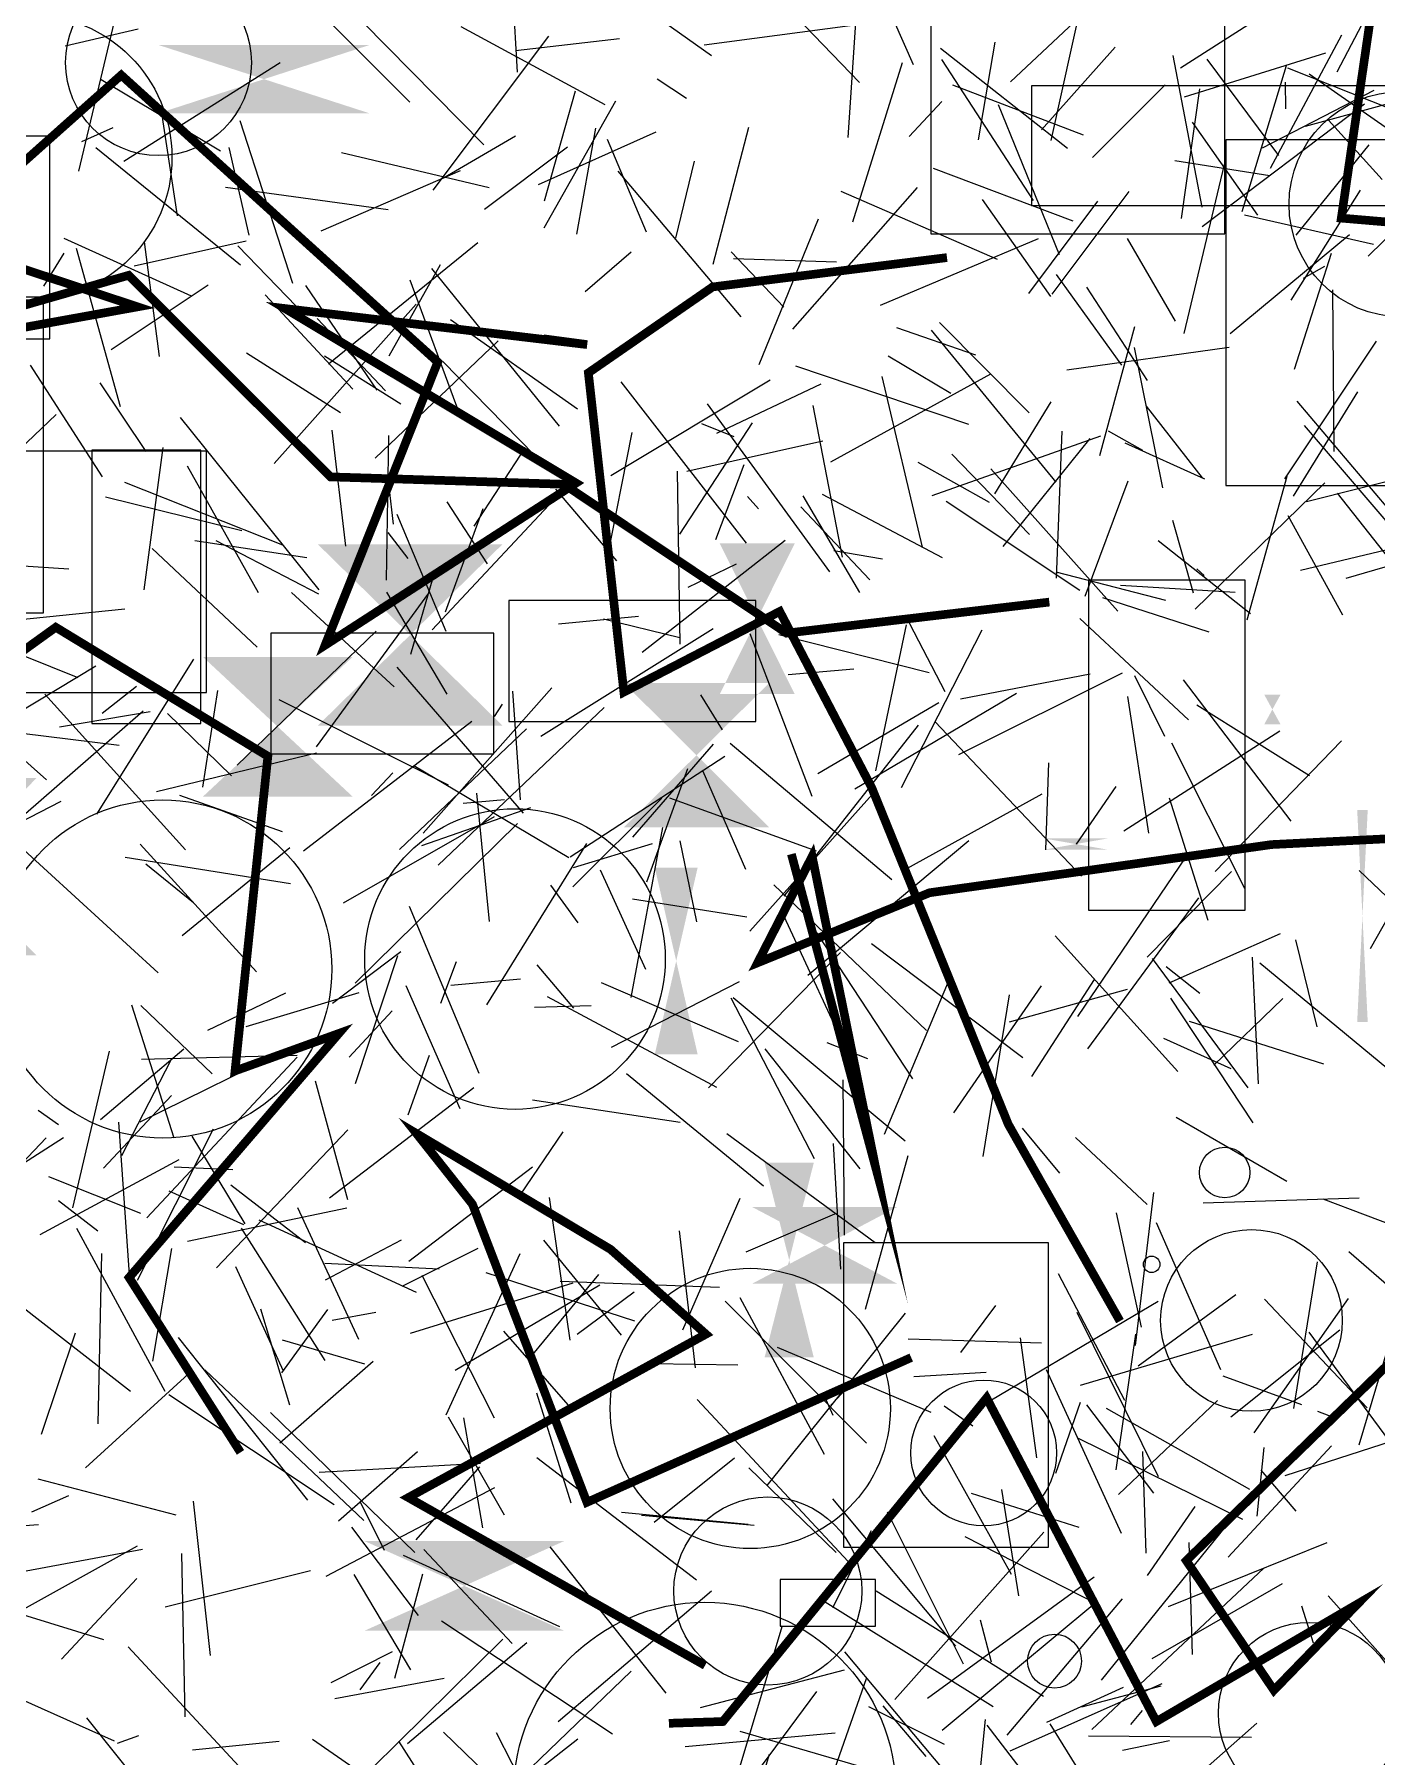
# Model space of a CAD drawing. Extents: x 39652501 to 39653363, y 39457785 to 39458687.
# Drawn here: x 39652812.2 to 39652889.6, y 39458426.4 to 39458525.8 of the extents above; entities that cross this region are included whole.
import ezdxf

# ---------------------------------------------------------------- set-up
doc = ezdxf.new("R2010")
doc.units = 0
doc.layers.get('0').update_dxf_attribs({"linetype": 'CONTINUOUS'})

msp = doc.modelspace()

# ---------------------------------------------------------------- linework, layer by layer
for p, q in [((39652876.625, 39458530.6753), (39652868.5161, 39458523.0669)), ((39652887.3697, 39458523.6456), (39652890.9993, 39458530.5921)), ((39652828.372, 39458529.3218), (39652838.106, 39458519.4424)), ((39652860.5801, 39458529.3115), (39652862.8903, 39458524.0636)), ((39652839.7737, 39458528.2724), (39652840.0382, 39458523.6217)), ((39652859.7948, 39458523.0359), (39652854.2735, 39458528.7712)), ((39652859.1426, 39458519.8582), (39652859.741, 39458528.7182)), ((39652872.9637, 39458529.2398), (39652870.8411, 39458519.6934)), ((39652817.0683, 39458527.7681), (39652814.7173, 39458517.9145)), ((39652851.2542, 39458524.571), (39652846.1545, 39458528.1997)), ((39652885.0344, 39458528.1554), (39652878.3225, 39458523.853)), ((39652828.5911, 39458527.1507), (39652833.8396, 39458521.8893)), ((39652859.2517, 39458526.3055), (39652850.8309, 39458525.1876)), ((39652818.168, 39458526.0999), (39652813.9538, 39458525.1244)), ((39652835.1972, 39458516.8209), (39652841.8654, 39458525.702)), ((39652845.1196, 39458521.7449), (39652836.8018, 39458526.2466)), ((39652845.9438, 39458525.5462), (39652839.9396, 39458524.8663)), ((39652866.6628, 39458519.728), (39652867.6351, 39458525.367)), ((39652883.5156, 39458518.0925), (39652887.6464, 39458525.7833)), ((39652871.8083, 39458519.2327), (39652864.4787, 39458524.9932)), ((39652869.8435, 39458516.2208), (39652864.5556, 39458524.3655)), ((39652874.5569, 39458525.0752), (39652870.3055, 39458520.2977)), ((39652879.5794, 39458515.8339), (39652877.906, 39458524.5905)), ((39652878.559, 39458522.1995), (39652886.7063, 39458524.7351)), ((39652884.0054, 39458518.8108), (39652879.8688, 39458524.3708)), ((39652817.3312, 39458518.4843), (39652826.3507, 39458524.1889)), ((39652859.4083, 39458514.9843), (39652862.2881, 39458524.1903)), ((39652881.8859, 39458515.5913), (39652884.4407, 39458524.009)), ((39652891.8774, 39458520.9394), (39652884.5223, 39458523.8677)), ((39652893.7047, 39458517.9591), (39652885.7594, 39458523.5101)), ((39652816.0273, 39458523.1987), (39652822.9072, 39458519.0894)), ((39652841.6096, 39458516.1988), (39652843.4032, 39458522.5543)), ((39652849.8191, 39458522.0998), (39652848.1169, 39458523.2306)), ((39652865.1657, 39458522.8968), (39652872.7116, 39458520.0107)), ((39652877.432, 39458522.899), (39652873.2468, 39458518.7024)), ((39652878.3749, 39458515.1895), (39652879.4378, 39458522.674)), ((39652883.0615, 39458519.2629), (39652889.5105, 39458522.5881)), ((39652884.3663, 39458523.0461), (39652884.3776, 39458521.5156)), ((39652893.8355, 39458522.7561), (39652885.5262, 39458520.491)), ((39652819.4849, 39458521.3875), (39652820.4084, 39458515.3443)), ((39652841.6048, 39458514.6364), (39652845.743, 39458521.97)), ((39652864.5538, 39458521.9301), (39652862.6696, 39458519.9176)), ((39652871.3339, 39458513.0968), (39652867.8161, 39458521.734)), ((39652888.938, 39458521.7737), (39652879.5834, 39458514.6996)), ((39652816.6978, 39458520.408), (39652814.8881, 39458519.6011)), ((39652824.0267, 39458520.8455), (39652827.0737, 39458511.4471)), ((39652843.4898, 39458514.2831), (39652844.5709, 39458520.405)), ((39652851.3431, 39458512.5505), (39652853.4109, 39458520.4535)), ((39652879.0017, 39458520.7518), (39652882.7752, 39458515.375)), ((39652889.9607, 39458517.4296), (39652886.8695, 39458520.864)), ((39652839.9342, 39458519.9374), (39652835.7824, 39458517.5155)), ((39652848.0499, 39458520.1743), (39652841.2476, 39458517.1349)), ((39652847.4957, 39458514.3935), (39652845.2587, 39458519.7333)), ((39652889.197, 39458519.4251), (39652884.9801, 39458514.2177)), ((39652824.0704, 39458512.4925), (39652815.7171, 39458519.2578)), ((39652823.3985, 39458519.2791), (39652824.5609, 39458514.2313)), ((39652838.4174, 39458516.9483), (39652829.9032, 39458518.967)), ((39652842.9505, 39458519.2986), (39652838.159, 39458515.6956)), ((39652849.1923, 39458514.0572), (39652850.2669, 39458518.4959)), ((39652877.9938, 39458518.5299), (39652883.4778, 39458517.6671)), ((39652895.148, 39458518.8699), (39652889.148, 39458513.0153)), ((39652836.7434, 39458517.9312), (39652828.7141, 39458514.4598)), ((39652845.841, 39458517.9056), (39652852.9417, 39458509.5127)), ((39652864.0415, 39458518.0849), (39652872.1155, 39458515.0411)), ((39652878.5331, 39458508.5537), (39652880.8645, 39458518.3092)), ((39652823.1962, 39458516.9973), (39652832.5877, 39458515.6947)), ((39652855.9537, 39458508.8037), (39652863.1376, 39458516.9649)), ((39652858.7172, 39458516.7613), (39652867.7472, 39458512.8436)), ((39652875.3408, 39458516.7442), (39652870.9023, 39458510.823)), ((39652888.6977, 39458516.822), (39652884.6935, 39458510.4784)), ((39652870.8336, 39458510.6773), (39652866.9, 39458516.2846)), ((39652869.5729, 39458510.851), (39652873.5541, 39458516.1912)), ((39652889.4738, 39458513.6802), (39652882.0231, 39458515.3731)), ((39652854.0163, 39458506.7605), (39652857.4375, 39458515.1598)), ((39652813.8674, 39458514.0477), (39652821.2197, 39458510.7173)), ((39652817.1457, 39458504.3087), (39652814.6001, 39458513.4617)), ((39652824.3944, 39458513.8744), (39652817.9388, 39458512.4281)), ((39652818.5049, 39458513.8419), (39652819.3673, 39458507.23)), ((39652827.3103, 39458510.0968), (39652823.9165, 39458513.5972)), ((39652829.1458, 39458506.7962), (39652837.7609, 39458513.7925)), ((39652870.1083, 39458514.0108), (39652860.9858, 39458510.1611)), ((39652878.0424, 39458509.2591), (39652875.2689, 39458514.0284)), ((39652881.189, 39458508.5485), (39652888.0723, 39458514.2669)), ((39652813.8655, 39458513.1747), (39652812.7043, 39458511.2802)), ((39652835.5899, 39458512.5177), (39652832.636, 39458507.2472)), ((39652846.6186, 39458513.2482), (39652843.9592, 39458510.9558)), ((39652852.3913, 39458513.2628), (39652855.4298, 39458510.0708)), ((39652852.5297, 39458512.8706), (39652858.4639, 39458512.6822)), ((39652887.0285, 39458513.1665), (39652884.8832, 39458506.4713)), ((39652886.6363, 39458512.4172), (39652885.4022, 39458511.7138)), ((39652833.8347, 39458511.6508), (39652836.6638, 39458503.9988)), ((39652842.4829, 39458503.1965), (39652835.109, 39458512.2894)), ((39652874.9453, 39458506.7161), (39652871.1676, 39458511.9454)), ((39652822.2129, 39458511.3343), (39652816.5995, 39458507.6118)), ((39652825.495, 39458510.7823), (39652830.5485, 39458505.3313)), ((39652827.8298, 39458511.3249), (39652831.9357, 39458505.2828)), ((39652872.9022, 39458511.225), (39652876.4002, 39458505.8415)), ((39652887.1044, 39458511.0653), (39652887.1788, 39458501.7394)), ((39652834.2057, 39458510.238), (39652826.0137, 39458501.0493)), ((39652828.5022, 39458509.4073), (39652832.4319, 39458505.2316)), ((39652843.5297, 39458504.1841), (39652836.1837, 39458509.3415)), ((39652866.52, 39458507.3044), (39652861.9488, 39458508.8749)), ((39652871.1493, 39458499.9778), (39652863.9514, 39458508.7337)), ((39652864.4192, 39458509.1862), (39652869.5906, 39458503.9784)), ((39652873.6673, 39458501.5131), (39652875.6961, 39458508.952)), ((39652829.8359, 39458503.9626), (39652824.4159, 39458507.4123)), ((39652838.9441, 39458508.1185), (39652831.8498, 39458501.3607)), ((39652871.7583, 39458506.4559), (39652881.13, 39458507.7638)), ((39652877.307, 39458499.6381), (39652875.669, 39458507.7467)), ((39652884.3432, 39458500.1684), (39652889.6304, 39458508.1023)), ((39652811.9252, 39458506.7216), (39652816.0904, 39458500.2774)), ((39652828.916, 39458507.2661), (39652833.3336, 39458504.4837)), ((39652835.749, 39458506.9384), (39652841.9486, 39458500.6094)), ((39652866.1125, 39458503.2916), (39652856.1139, 39458506.6713)), ((39652861.4553, 39458507.2608), (39652865.061, 39458505.1011)), ((39652818.6332, 39458501.7355), (39652815.9721, 39458505.6999)), ((39652854.6444, 39458505.8465), (39652845.4377, 39458500.3419)), ((39652846.0279, 39458505.7623), (39652853.2542, 39458496.4517)), ((39652851.5695, 39458502.8017), (39652857.5844, 39458505.6423)), ((39652858.1366, 39458501.147), (39652867.3708, 39458506.2117)), ((39652863.4417, 39458496.2209), (39652861.0981, 39458506.0721)), ((39652858.0919, 39458494.8015), (39652851.0222, 39458504.489)), ((39652867.6009, 39458499.2946), (39652870.8591, 39458504.6028)), ((39652888.5443, 39458505.1776), (39652884.8262, 39458499.1582)), ((39652885.0406, 39458504.6391), (39652891.801, 39458496.6658)), ((39652813.4401, 39458503.877), (39652804.4291, 39458495.3215)), ((39652828.6036, 39458493.76), (39652820.6158, 39458503.7002)), ((39652858.8148, 39458495.6475), (39652857.1315, 39458504.3876)), ((39652879.5962, 39458500.2196), (39652876.3596, 39458504.3493)), ((39652829.3346, 39458502.9669), (39652830.1266, 39458496.2695)), ((39652832.4904, 39458494.3115), (39652832.629, 39458502.6701)), ((39652846.6537, 39458502.827), (39652845.168, 39458495.3248)), ((39652853.6054, 39458503.3902), (39652849.3992, 39458496.9707)), ((39652852.5706, 39458502.5881), (39652850.7062, 39458503.3288)), ((39652873.7134, 39458502.6225), (39652863.9638, 39458499.1726)), ((39652873.0843, 39458502.4799), (39652868.0777, 39458496.2635)), ((39652871.1719, 39458494.4234), (39652871.4889, 39458502.9048)), ((39652876.1593, 39458501.8042), (39652874.1621, 39458502.9127)), ((39652885.4636, 39458503.2343), (39652893.1957, 39458494.1978)), ((39652819.593, 39458501.9749), (39652818.4864, 39458493.7501)), ((39652840.5023, 39458501.9734), (39652837.5423, 39458497.4277)), ((39652849.8277, 39458500.6048), (39652857.6818, 39458502.3524)), ((39652865.1214, 39458501.5775), (39652869.6021, 39458496.9411)), ((39652875.1115, 39458502.2403), (39652879.7142, 39458500.1672)), ((39652820.9882, 39458500.9032), (39652825.092, 39458493.5976)), ((39652849.4384, 39458490.6237), (39652849.2953, 39458500.6075)), ((39652853.118, 39458500.9728), (39652851.4943, 39458496.6417)), ((39652867.3049, 39458498.7897), (39652863.1752, 39458501.1103)), ((39652874.7078, 39458492.5325), (39652867.3722, 39458500.7368)), ((39652885.6034, 39458498.8463), (39652895.4052, 39458501.3239)), ((39652826.5057, 39458496.3313), (39652817.4025, 39458499.9509)), ((39652832.9085, 39458497.545), (39652832.645, 39458499.7019)), ((39652843.2716, 39458500.1484), (39652835.135, 39458491.4494)), ((39652845.7963, 39458495.4379), (39652842.2612, 39458499.5712)), ((39652872.8137, 39458493.3897), (39652875.3074, 39458500.0388)), ((39652886.6627, 39458499.9278), (39652879.1763, 39458492.6413)), ((39652882.1781, 39458492.0271), (39652884.4805, 39458500.3245)), ((39652816.2767, 39458499.1226), (39652824.1389, 39458497.1865)), ((39652838.3231, 39458495.2539), (39652836.008, 39458498.8363)), ((39652853.9624, 39458498.4385), (39652853.3395, 39458499.1404)), ((39652856.4035, 39458498.5381), (39652860.3902, 39458494.3298)), ((39652859.8255, 39458493.5981), (39652856.5486, 39458499.1754)), ((39652857.6334, 39458499.2783), (39652864.5661, 39458495.6319)), ((39652872.5133, 39458493.711), (39652864.7906, 39458498.8507)), ((39652890.995, 39458494.7603), (39652887.3781, 39458499.331)), ((39652833.1003, 39458498.1257), (39652835.9245, 39458491.3767)), ((39652835.896, 39458492.4924), (39652838.0854, 39458498.4436)), ((39652879.0661, 39458493.5698), (39652877.8778, 39458497.7514)), ((39652884.5297, 39458498.0382), (39652887.6786, 39458492.3209)), ((39652821.4328, 39458496.608), (39652827.9074, 39458495.6242)), ((39652822.6406, 39458496.6099), (39652828.5789, 39458493.5261)), ((39652833.7501, 39458495.5615), (39652832.6016, 39458497.0702)), ((39652855.511, 39458496.6096), (39652847.2494, 39458490.1398)), ((39652882.3645, 39458492.3773), (39652877.0413, 39458496.5768)), ((39652885.254, 39458494.8884), (39652892.9633, 39458496.7343)), ((39652887.8864, 39458494.4203), (39652895.7224, 39458496.7266)), ((39652804.3666, 39458495.5925), (39652814.1707, 39458494.9712)), ((39652825.0365, 39458490.4558), (39652818.9663, 39458496.1377)), ((39652858.3192, 39458496.0307), (39652861.1319, 39458495.5393)), ((39652849.9147, 39458493.9121), (39652852.7043, 39458495.2533)), ((39652877.4839, 39458493.1429), (39652871.1404, 39458494.7798)), ((39652879.6841, 39458494.5835), (39652879.268, 39458494.9772)), ((39652827.02, 39458493.6085), (39652832.9341, 39458488.1634)), ((39652828.4498, 39458484.6877), (39652834.9463, 39458493.5585)), ((39652835.9989, 39458487.7312), (39652832.5203, 39458493.6289)), ((39652835.165, 39458494.447), (39652833.8814, 39458490.0257)), ((39652874.8688, 39458494.0271), (39652881.4816, 39458493.6203)), ((39652817.3951, 39458492.6344), (39652808.3948, 39458491.7271)), ((39652879.9739, 39458491.3209), (39652873.8348, 39458493.2866)), ((39652851.3493, 39458491.5145), (39652841.402, 39458485.3)), ((39652842.4257, 39458491.7965), (39652847.0387, 39458492.2341)), ((39652849.4235, 39458490.9888), (39652845.025, 39458492.0669)), ((39652860.743, 39458483.3126), (39652862.5193, 39458491.7277)), ((39652864.7451, 39458487.8779), (39652862.4579, 39458492.266)), ((39652872.5152, 39458492.1036), (39652878.7934, 39458486.2541)), ((39652808.9295, 39458491.0117), (39652814.6856, 39458488.6967)), ((39652831.9083, 39458491.3742), (39652823.8712, 39458483.6413)), ((39652857.0754, 39458481.8302), (39652853.496, 39458491.2216)), ((39652855.1433, 39458491.179), (39652863.8213, 39458488.9905)), ((39652862.2156, 39458482.3447), (39652866.8773, 39458491.4422)), ((39652821.3583, 39458489.7527), (39652815.762, 39458480.8034)), ((39652815.724, 39458489.346), (39652807.3254, 39458484.2997)), ((39652840.4114, 39458480.8766), (39652833.1068, 39458489.2992)), ((39652859.4785, 39458489.1812), (39652855.6805, 39458488.8611)), ((39652874.9669, 39458488.9437), (39652865.5126, 39458484.2381)), ((39652873.1165, 39458488.8889), (39652865.629, 39458487.4517)), ((39652875.6623, 39458488.8209), (39652877.3989, 39458485.314)), ((39652878.4884, 39458488.5663), (39652884.6966, 39458480.4014)), ((39652820.8964, 39458478.7498), (39652812.7706, 39458487.7421)), ((39652816.0888, 39458486.6461), (39652818.0708, 39458488.2008)), ((39652822.7444, 39458487.9447), (39652821.8744, 39458482.371)), ((39652842.0359, 39458488.1079), (39652834.6189, 39458479.7182)), ((39652840.2322, 39458481.6299), (39652839.78, 39458487.9066)), ((39652851.8929, 39458485.6728), (39652850.6467, 39458487.7051)), ((39652868.8625, 39458487.7758), (39652859.5278, 39458482.2549)), ((39652875.2596, 39458487.6107), (39652876.4805, 39458479.7116)), ((39652812.8687, 39458482.7981), (39652808.2642, 39458486.8853)), ((39652810.6045, 39458479.9239), (39652818.4538, 39458486.7795)), ((39652813.6319, 39458485.8551), (39652818.864, 39458486.7438)), ((39652823.5494, 39458483.0159), (39652819.8587, 39458486.6199)), ((39652826.2861, 39458487.4326), (39652836.0474, 39458482.4974)), ((39652835.4856, 39458477.8688), (39652845.0552, 39458486.9582)), ((39652838.7264, 39458486.451), (39652839.1907, 39458487.1592)), ((39652857.3931, 39458483.1651), (39652864.3695, 39458487.2593)), ((39652885.7707, 39458483.0254), (39652879.2746, 39458487.1043)), ((39652817.0597, 39458484.7743), (39652807.8247, 39458485.9175)), ((39652827.7149, 39458478.6955), (39652837.4301, 39458486.1824)), ((39652840.5873, 39458485.7265), (39652833.2554, 39458478.7738)), ((39652863.1903, 39458485.9394), (39652855.4308, 39458476.0835)), ((39652864.1698, 39458486.1359), (39652872.6194, 39458477.2418)), ((39652884.0558, 39458485.6097), (39652875.0492, 39458479.8326)), ((39652851.3517, 39458484.8547), (39652846.6943, 39458479.4912)), ((39652861.672, 39458477.0249), (39652852.3258, 39458484.8857)), ((39652882.0449, 39458476.5275), (39652877.8331, 39458484.9169)), ((39652880.332, 39458477.5044), (39652887.6105, 39458485.0486)), ((39652828.4647, 39458484.3226), (39652819.2166, 39458482.0991)), ((39652843.0159, 39458478.2913), (39652834.0718, 39458483.597)), ((39652852.0179, 39458484.1303), (39652843.0986, 39458478.3242)), ((39652870.5461, 39458478.7563), (39652870.7306, 39458483.7793)), ((39652832.8537, 39458483.2058), (39652831.636, 39458481.8882)), ((39652849.8786, 39458483.4341), (39652847.5089, 39458476.888)), ((39652850.7625, 39458483.2943), (39652853.2151, 39458477.6365)), ((39652820.5552, 39458481.9126), (39652826.4738, 39458479.8064)), ((39652836.9149, 39458481.4415), (39652839.3156, 39458481.6665)), ((39652837.6911, 39458482.0202), (39652838.4141, 39458474.6117)), ((39652848.381, 39458481.734), (39652843.2454, 39458476.6094)), ((39652848.829, 39458481.757), (39652857.2893, 39458478.6887)), ((39652853.4602, 39458474.0632), (39652860.5509, 39458481.9678)), ((39652862.3574, 39458477.5895), (39652870.3458, 39458481.9885)), ((39652872.3302, 39458479.0764), (39652874.6138, 39458482.3988)), ((39652879.9182, 39458474.6849), (39652877.6836, 39458481.7292)), ((39652813.7064, 39458481.5489), (39652805.7027, 39458477.4131)), ((39652838.7177, 39458480.6622), (39652829.9872, 39458475.6671)), ((39652834.5315, 39458479.0083), (39652840.8305, 39458481.2023)), ((39652840.051, 39458480.27), (39652830.6816, 39458471.06)), ((39652848.4224, 39458480.0409), (39652846.5965, 39458470.2289)), ((39652819.3166, 39458471.6631), (39652811.3255, 39458478.9617)), ((39652818.2843, 39458479.0832), (39652825.0004, 39458471.7129)), ((39652820.695, 39458473.8041), (39652826.9143, 39458478.882)), ((39652838.2876, 39458469.802), (39652844.0517, 39458479.1241)), ((39652843.285, 39458477.7355), (39652847.8475, 39458479.1219)), ((39652850.4054, 39458474.6042), (39652849.4554, 39458479.2817)), ((39652866.1019, 39458479.2674), (39652856.8068, 39458471.5065)), ((39652892.4455, 39458479.4122), (39652888.4125, 39458479.4602)), ((39652826.9652, 39458476.7889), (39652817.4125, 39458478.3161)), ((39652818.602, 39458477.9378), (39652821.3612, 39458475.7169)), ((39652844.8312, 39458477.6057), (39652847.4399, 39458471.8628)), ((39652878.6393, 39458478.3466), (39652872.3767, 39458469.1434)), ((39652892.1792, 39458478.1771), (39652889.2691, 39458473.0488)), ((39652841.9657, 39458476.706), (39652843.5375, 39458474.5426)), ((39652863.6656, 39458468.3286), (39652854.8532, 39458476.7331)), ((39652881.2735, 39458477.5113), (39652876.3949, 39458472.556)), ((39652895.124, 39458471.3724), (39652888.6452, 39458477.5553)), ((39652846.6907, 39458475.9165), (39652853.3039, 39458474.8954)), ((39652872.9699, 39458467.2783), (39652879.3742, 39458475.9845)), ((39652833.7967, 39458475.4963), (39652837.8269, 39458465.8598)), ((39652859.6001, 39458465.9583), (39652855.3155, 39458475.1919)), ((39652862.875, 39458465.543), (39652857.2867, 39458474.0687)), ((39652878.1716, 39458465.9649), (39652871.0956, 39458473.7877)), ((39652884.0847, 39458473.9014), (39652877.6535, 39458471.0522)), ((39652829.3779, 39458469.9024), (39652833.3292, 39458472.8886)), ((39652833.1363, 39458472.6389), (39652830.6872, 39458465.2539)), ((39652851.0854, 39458465.017), (39652858.7064, 39458472.8274)), ((39652869.2259, 39458466.7488), (39652860.4844, 39458473.3384)), ((39652886.2167, 39458468.5335), (39652884.9839, 39458473.5614)), ((39652835.6312, 39458469.899), (39652836.5292, 39458472.3113)), ((39652843.3081, 39458469.6091), (39652841.1872, 39458472.1144)), ((39652876.6894, 39458472.4891), (39652882.2112, 39458465.0225)), ((39652877.4906, 39458472.0152), (39652879.4462, 39458470.4814)), ((39652882.8182, 39458465.2552), (39652882.48, 39458472.5634)), ((39652892.8771, 39458463.9535), (39652882.9099, 39458472.2149)), ((39652833.6193, 39458470.9218), (39652836.734, 39458463.8201)), ((39652836.2166, 39458470.9535), (39652840.234, 39458471.3087)), ((39652844.8783, 39458471.0906), (39652852.7993, 39458467.6926)), ((39652845.4887, 39458467.3721), (39652852.8717, 39458471.1532)), ((39652861.2423, 39458462.3524), (39652864.9361, 39458471.1473)), ((39652870.2756, 39458470.9062), (39652865.2166, 39458463.5714)), ((39652868.4487, 39458468.8341), (39652875.269, 39458470.7167)), ((39652869.7445, 39458465.6802), (39652873.3615, 39458471.2802)), ((39652820.2433, 39458462.1139), (39652817.7893, 39458469.7939)), ((39652818.3136, 39458469.7635), (39652822.432, 39458465.8212)), ((39652822.1912, 39458468.3385), (39652826.6957, 39458470.4945)), ((39652830.8942, 39458470.5029), (39652824.3811, 39458468.5483)), ((39652841.0415, 39458469.6741), (39652844.3156, 39458469.7669)), ((39652851.5723, 39458465.0459), (39652841.7839, 39458470.2677)), ((39652852.3764, 39458470.2221), (39652857.189, 39458460.9412)), ((39652862.4328, 39458461.9383), (39652852.5073, 39458470.2164)), ((39652868.4276, 39458470.3925), (39652866.9068, 39458461.0603)), ((39652882.5183, 39458463.0044), (39652877.7654, 39458470.1967)), ((39652880.2541, 39458466.331), (39652884.2365, 39458470.1751)), ((39652830.3357, 39458466.7885), (39652832.8156, 39458469.4681)), ((39652878.8253, 39458468.8673), (39652886.5723, 39458466.4059)), ((39652881.2553, 39458466.1174), (39652877.3583, 39458467.8616)), ((39652816.4896, 39458467.1406), (39652814.373, 39458458.0969)), ((39652820.8008, 39458467.2521), (39652815.9815, 39458463.1808)), ((39652818.2708, 39458463.0509), (39652827.3425, 39458467.5187)), ((39652827.3482, 39458466.8805), (39652818.35, 39458466.6591)), ((39652827.3487, 39458466.7887), (39652818.6648, 39458457.5141)), ((39652833.7558, 39458463.4558), (39652834.9712, 39458466.9102)), ((39652859.8437, 39458460.3461), (39652854.3583, 39458467.2639)), ((39652857.916, 39458467.6286), (39652860.2601, 39458466.7115)), ((39652820.0251, 39458466.5817), (39652817.1978, 39458461.0907)), ((39652846.3408, 39458465.8495), (39652854.2657, 39458459.3666)), ((39652828.3753, 39458465.4307), (39652830.2379, 39458458.5695)), ((39652829.2029, 39458458.6681), (39652837.5286, 39458465.04)), ((39652858.8364, 39458465.4734), (39652858.9135, 39458456.512)), ((39652813.5574, 39458462.8776), (39652812.3867, 39458463.7043)), ((39652820.0875, 39458464.5703), (39652816.1674, 39458460.3834)), ((39652840.9266, 39458464.3283), (39652849.4486, 39458463.0368)), ((39652817.0241, 39458463.043), (39652817.6373, 39458454.2558)), ((39652871.3516, 39458460.0938), (39652869.2103, 39458462.6982)), ((39652878.075, 39458463.332), (39652884.4711, 39458459.6341)), ((39652804.2036, 39458456.0199), (39652813.8569, 39458462.1458)), ((39652812.847, 39458462.1254), (39652808.9738, 39458458.0709)), ((39652822.4873, 39458462.6425), (39652818.0981, 39458453.9029)), ((39652821.2622, 39458462.2245), (39652824.3262, 39458457.1682)), ((39652822.6785, 39458454.6338), (39652830.2687, 39458462.6048)), ((39652842.6766, 39458462.4844), (39652840.1896, 39458458.829)), ((39652852.1447, 39458462.378), (39652860.7086, 39458456.0943)), ((39652858.2841, 39458461.8059), (39652858.6963, 39458454.5644)), ((39652872.2629, 39458462.163), (39652876.3958, 39458458.2861)), ((39652812.4995, 39458456.5601), (39652820.5346, 39458460.8847)), ((39652862.5866, 39458461.0892), (39652860.1264, 39458452.2235)), ((39652812.9951, 39458459.8974), (39652818.3031, 39458457.7835)), ((39652823.6359, 39458460.2928), (39652820.2345, 39458460.447)), ((39652833.7871, 39458455.0091), (39652840.9182, 39458460.4556)), ((39652819.9409, 39458459.0818), (39652824.2446, 39458457.135)), ((39652827.8269, 39458456.0681), (39652823.5136, 39458459.3951)), ((39652875.7219, 39458450.1552), (39652876.7909, 39458458.9715)), ((39652813.5737, 39458458.5166), (39652815.8323, 39458456.7595)), ((39652821.0146, 39458456.1694), (39652830.2023, 39458458.0875)), ((39652827.3617, 39458458.1095), (39652830.8819, 39458450.5167)), ((39652841.8783, 39458458.6871), (39652843.0742, 39458450.45)), ((39652849.5936, 39458451.054), (39652852.9133, 39458458.658)), ((39652858.3509, 39458457.7282), (39652853.2425, 39458455.5358)), ((39652876.067, 39458451.2188), (39652874.631, 39458457.8151)), ((39652888.6385, 39458458.6629), (39652879.6248, 39458458.3633)), ((39652891.4472, 39458456.752), (39652886.5658, 39458458.601)), ((39652814.608, 39458456.9301), (39652819.698, 39458447.5127)), ((39652824.1146, 39458456.9214), (39652828.9359, 39458449.284)), ((39652825.1316, 39458457.3993), (39652834.2137, 39458453.2381)), ((39652850.3323, 39458448.871), (39652849.4098, 39458456.7737)), ((39652880.6578, 39458448.7551), (39652876.9399, 39458457.2352)), ((39652819.0119, 39458449.2473), (39652820.1061, 39458455.7583)), ((39652828.9679, 39458453.9469), (39652833.3574, 39458456.2414)), ((39652837.7637, 39458455.7581), (39652833.3802, 39458453.5578)), ((39652846.0563, 39458450.74), (39652841.5732, 39458456.2272)), ((39652808.3398, 39458454.8184), (39652817.7152, 39458447.5157)), ((39652815.8619, 39458445.6398), (39652816.0742, 39458455.467)), ((39652828.9434, 39458454.9077), (39652835.5356, 39458454.5827)), ((39652835.9373, 39458446.1532), (39652840.2096, 39458455.4573)), ((39652886.2162, 39458454.9834), (39652884.8498, 39458446.5213)), ((39652888.0377, 39458455.5849), (39652896.8224, 39458447.9366)), ((39652823.782, 39458454.7115), (39652826.5359, 39458448.6889)), ((39652843.2547, 39458453.7543), (39652833.8662, 39458450.849)), ((39652834.5445, 39458454.2069), (39652838.7157, 39458445.9861)), ((39652838.2385, 39458454.3613), (39652846.8198, 39458451.5711)), ((39652840.9386, 39458449.6319), (39652844.7547, 39458454.2451)), ((39652851.7237, 39458453.4943), (39652842.5225, 39458453.848)), ((39652875.1086, 39458446.9835), (39652871.292, 39458454.2795)), ((39652844.8139, 39458453.6265), (39652836.4698, 39458448.7103)), ((39652843.4975, 39458450.806), (39652846.7921, 39458453.2445)), ((39652857.7872, 39458443.8619), (39652852.9079, 39458452.8984)), ((39652881.5119, 39458453.0662), (39652875.8745, 39458448.953)), ((39652887.9935, 39458452.8681), (39652882.5575, 39458445.1194)), ((39652889.098, 39458446.5615), (39652883.1726, 39458452.8295)), ((39652825.2234, 39458452.269), (39652826.8965, 39458446.7233)), ((39652829.0938, 39458452.2208), (39652826.4388, 39458448.5706)), ((39652829.3697, 39458451.6202), (39652831.8774, 39458452.0832)), ((39652860.1994, 39458444.5082), (39652852.0476, 39458452.7168)), ((39652862.4328, 39458452.0169), (39652854.4569, 39458442.0818)), ((39652865.6525, 39458449.7558), (39652867.6673, 39458452.4581)), ((39652877.0398, 39458452.7003), (39652867.4129, 39458447.0025)), ((39652872.3417, 39458452.0701), (39652877.0421, 39458442.5837)), ((39652812.5793, 39458445.0434), (39652814.5542, 39458450.8755)), ((39652843.1235, 39458446.5687), (39652839.272, 39458450.9794)), ((39652882.4654, 39458450.7783), (39652872.528, 39458447.8369)), ((39652875.7185, 39458450.7978), (39652874.5875, 39458442.9861)), ((39652881.237, 39458446.0422), (39652887.5276, 39458451.0495)), ((39652885.7375, 39458450.9138), (39652892.6106, 39458441.5833)), ((39652820.4788, 39458450.6211), (39652827.9433, 39458441.2288)), ((39652826.473, 39458450.486), (39652831.2339, 39458449.0998)), ((39652855.0534, 39458450.0559), (39652863.9144, 39458446.3028)), ((39652862.6159, 39458450.5293), (39652870.3017, 39458450.315)), ((39652869.0702, 39458450.6027), (39652870.018, 39458443.6755)), ((39652888.6351, 39458444.4234), (39652890.3458, 39458450.1759)), ((39652831.7329, 39458449.2275), (39652826.3483, 39458444.517)), ((39652852.7796, 39458449.0175), (39652847.8088, 39458449.0958)), ((39652870.5798, 39458448.7678), (39652874.8943, 39458439.3139)), ((39652815.1285, 39458443.0927), (39652821.2711, 39458448.7065)), ((39652831.1965, 39458440.0505), (39652822.0056, 39458448.7528)), ((39652862.9259, 39458448.3722), (39652867.1138, 39458448.6043)), ((39652880.7766, 39458448.4059), (39652885.2998, 39458446.7386)), ((39652819.9376, 39458447.3227), (39652829.4782, 39458440.9813)), ((39652843.1653, 39458441.0633), (39652841.169, 39458447.4035)), ((39652859.1377, 39458437.6849), (39652850.4212, 39458447.04)), ((39652857.7564, 39458447.2561), (39652858.2504, 39458446.1408)), ((39652858.1423, 39458446.7183), (39652859.1269, 39458447.7488)), ((39652872.5248, 39458446.862), (39652871.1181, 39458442.7663)), ((39652880.4593, 39458446.9791), (39652874.7411, 39458441.5559)), ((39652825.8001, 39458446.2946), (39652834.1414, 39458438.2118)), ((39652836.0613, 39458446.0345), (39652839.2882, 39458440.3831)), ((39652838.0559, 39458439.6349), (39652836.9578, 39458445.9743)), ((39652866.3306, 39458445.4965), (39652864.6844, 39458446.6508)), ((39652876.786, 39458441.6376), (39652872.9155, 39458446.7218)), ((39652874.033, 39458446.5426), (39652882.3064, 39458441.8563)), ((39652894.3031, 39458445.8457), (39652884.3536, 39458442.6349)), ((39652886.9121, 39458446.0877), (39652886.2568, 39458446.3345)), ((39652868.5703, 39458436.9299), (39652864.1099, 39458444.9297)), ((39652872.3797, 39458444.8186), (39652881.9084, 39458440.1336)), ((39652834.2797, 39458444.0152), (39652829.7225, 39458440.0221)), ((39652876.3366, 39458438.1695), (39652876.1584, 39458444.0267)), ((39652881.0716, 39458437.9327), (39652887.0475, 39458444.3695)), ((39652883.1359, 39458444.2671), (39652882.74, 39458440.2981)), ((39652837.9261, 39458443.3355), (39652828.6147, 39458442.8213)), ((39652837.8622, 39458443.1419), (39652834.1882, 39458438.9298)), ((39652841.1645, 39458443.6954), (39652850.3823, 39458436.6292)), ((39652847.9374, 39458439.9595), (39652852.5763, 39458443.6702)), ((39652853.4145, 39458443.0979), (39652858.4467, 39458438.1983)), ((39652882.961, 39458442.9541), (39652884.9898, 39458440.5842)), ((39652820.3571, 39458440.3595), (39652812.3881, 39458442.4436)), ((39652838.7321, 39458441.9436), (39652828.9973, 39458436.8309)), ((39652867.9926, 39458441.8477), (39652868.9791, 39458435.7142)), ((39652812.0184, 39458440.5477), (39652814.1586, 39458441.5032)), ((39652822.3411, 39458432.2589), (39652821.364, 39458441.1729)), ((39652830.9504, 39458441.1609), (39652832.3638, 39458438.3382)), ((39652865.3646, 39458432.8086), (39652858.2587, 39458441.2997)), ((39652872.4782, 39458439.6435), (39652866.2541, 39458441.6065)), ((39652879.1602, 39458440.8542), (39652876.3949, 39458436.8724)), ((39652803.4346, 39458439.1824), (39652812.4042, 39458439.8245)), ((39652853.3732, 39458439.8304), (39652846.0704, 39458440.5115)), ((39652847.2145, 39458440.3536), (39652853.7233, 39458439.7884)), ((39652865.7986, 39458431.7729), (39652861.4056, 39458440.5317)), ((39652881.6421, 39458440.5926), (39652873.7383, 39458430.8432)), ((39652830.4713, 39458439.6634), (39652834.3225, 39458434.5788)), ((39652860.4791, 39458439.4527), (39652858.2355, 39458435.0195)), ((39652870.4341, 39458439.3752), (39652861.832, 39458429.7251)), ((39652873.5533, 39458435.2155), (39652865.8998, 39458439.1073)), ((39652808.5133, 39458436.564), (39652818.4202, 39458438.3952)), ((39652810.6866, 39458434.4637), (39652818.127, 39458438.5912)), ((39652820.6739, 39458438.1575), (39652820.8631, 39458428.7207)), ((39652833.4602, 39458438.0559), (39652842.4761, 39458433.9362)), ((39652839.7467, 39458432.9591), (39652834.651, 39458438.3751)), ((39652841.9253, 39458438.5302), (39652848.6142, 39458430.0946)), ((39652886.7622, 39458438.7615), (39652877.618, 39458435.067)), ((39652878.8075, 39458438.779), (39652879.006, 39458432.3142)), ((39652819.729, 39458435.0727), (39652828.1064, 39458437.1774)), ((39652830.6154, 39458436.9296), (39652833.8774, 39458431.4341)), ((39652832.9714, 39458430.9531), (39652834.6017, 39458436.9746)), ((39652873.2145, 39458427.998), (39652883.1264, 39458437.3122)), ((39652818.0906, 39458436.704), (39652813.7476, 39458432.0457)), ((39652842.4002, 39458428.4522), (39652851.2597, 39458435.9901)), ((39652860.7569, 39458436.0046), (39652870.4205, 39458429.9187)), ((39652873.3438, 39458436.7909), (39652863.7178, 39458429.7784)), ((39652884.1966, 39458436.392), (39652876.6613, 39458432.0629)), ((39652857.8122, 39458435.3683), (39652867.5067, 39458429.3112)), ((39652864.5653, 39458427.9547), (39652873.2576, 39458435.1937)), ((39652868.3136, 39458427.6581), (39652874.9803, 39458435.5354)), ((39652885.3006, 39458435.1378), (39652885.9869, 39458432.9853)), ((39652886.8496, 39458435.6974), (39652894.7242, 39458426.8734)), ((39652811.4974, 39458434.6342), (39652816.1699, 39458433.1851)), ((39652835.6749, 39458434.2624), (39652845.534, 39458427.7517)), ((39652855.3259, 39458433.9756), (39652852.8178, 39458425.6112)), ((39652867.4149, 39458431.8835), (39652866.7728, 39458434.2969)), ((39652829.8263, 39458423.9473), (39652839.2047, 39458433.2003)), ((39652840.6036, 39458432.9989), (39652833.7052, 39458427.1727)), ((39652817.5917, 39458432.7691), (39652826.5194, 39458423.1447)), ((39652829.3038, 39458430.7109), (39652832.8347, 39458432.4853)), ((39652867.0794, 39458422.7833), (39652858.9464, 39458432.4704)), ((39652829.523, 39458429.78), (39652835.8246, 39458430.9491)), ((39652830.9749, 39458430.2788), (39652832.1352, 39458431.8622)), ((39652846.6253, 39458431.3522), (39652836.7063, 39458421.8327)), ((39652850.6168, 39458429.2557), (39652858.9259, 39458431.4418)), ((39652860.1797, 39458430.9093), (39652857.5541, 39458423.4237)), ((39652810.5535, 39458430.1256), (39652816.7864, 39458427.3351)), ((39652857.3133, 39458430.1931), (39652853.0222, 39458424.3933)), ((39652868.4871, 39458426.7661), (39652877.2736, 39458430.6505)), ((39652870.6019, 39458428.4232), (39652875.0414, 39458430.428)), ((39652877.195, 39458430.493), (39652872.6191, 39458429.2886)), ((39652860.3243, 39458429.3239), (39652864.6801, 39458427.1509)), ((39652863.6382, 39458426.4343), (39652861.1723, 39458429.355)), ((39652876.1179, 39458429.0873), (39652875.4329, 39458428.2834)), ((39652819.603, 39458423.1569), (39652815.2057, 39458428.663)), ((39652852.8901, 39458427.9057), (39652860.2042, 39458425.7602)), ((39652866.7045, 39458424.9305), (39652867.0783, 39458428.5793)), ((39652873.1174, 39458420.4961), (39652867.162, 39458428.2362)), ((39652875.3749, 39458420.935), (39652870.7968, 39458428.3207)), ((39652882.7322, 39458428.3585), (39652874.1164, 39458420.7836)), ((39652818.19, 39458427.6248), (39652816.9539, 39458427.1782)), ((39652826.2957, 39458427.3089), (39652821.2965, 39458426.8076)), ((39652835.4447, 39458422.4224), (39652828.2289, 39458427.4196)), ((39652836.1574, 39458422.7157), (39652833.2156, 39458427.3282)), ((39652835.7864, 39458427.849), (39652845.6346, 39458418.3282)), ((39652843.5354, 39458427.4324), (39652837.3264, 39458422.5757)), ((39652838.8321, 39458427.8119), (39652843.4932, 39458418.7512)), ((39652849.7325, 39458427.0069), (39652858.3924, 39458427.8047)), ((39652882.4183, 39458427.5294), (39652873.0174, 39458427.6032)), ((39652874.987, 39458426.8006), (39652877.6864, 39458427.3597)), ((39652852.3518, 39458419.0958), (39652854.6025, 39458426.5757))]:
    msp.add_line(p, q)
at = {"const_width": 0.5}
for points in [[(39652895.8889, 39458522.6999), (39652887.6584, 39458536.1093), (39652889.6777, 39458529.429), (39652887.6068, 39458515.2061), (39652905.7247, 39458513.6642), (39652889.0677, 39458528.9317), (39652876.5182, 39458529.3042), (39652888.181, 39458537.1245)], [(39652802.535, 39458510.4137), (39652817.1864, 39458523.4588), (39652835.4556, 39458506.8974), (39652828.9516, 39458490.5601), (39652843.4396, 39458499.9158), (39652826.6433, 39458509.9876), (39652844.0813, 39458507.9071), (39652841.5506, 39458508.2453)], [(39652800.2251, 39458516.0253), (39652818.1311, 39458510.0861), (39652799.5501, 39458506.7229), (39652817.6089, 39458511.9045), (39652829.2633, 39458500.2746), (39652842.7329, 39458499.8476), (39652855.5899, 39458491.2572), (39652870.7554, 39458493.0498)], [(39652864.8473, 39458512.9291), (39652851.3198, 39458511.2348), (39652844.1485, 39458506.2768), (39652846.1983, 39458487.8552), (39652855.1941, 39458492.5085), (39652860.5056, 39458482.3346), (39652868.3875, 39458462.9113), (39652874.8328, 39458451.559)], [(39652824.0701, 39458443.9838), (39652817.6402, 39458454.0723), (39652829.7491, 39458468.1596), (39652823.7541, 39458465.9959), (39652825.6501, 39458484.154), (39652813.4071, 39458491.5967), (39652796.1192, 39458479.1528), (39652796.7371, 39458471.6324)], [(39652891.467, 39458490.5694), (39652900.1236, 39458479.8843), (39652883.5886, 39458479.0575), (39652863.839, 39458476.2771), (39652853.9182, 39458472.2366), (39652857.0656, 39458478.3771), (39652860.7179, 39458460.4728), (39652855.8665, 39458478.5067)], [(39652862.7828, 39458449.4551), (39652844.0661, 39458441.1023), (39652837.4584, 39458458.3036), (39652834.2306, 39458462.3814), (39652845.4237, 39458455.7033), (39652850.9342, 39458450.8055), (39652833.7581, 39458441.377), (39652850.8846, 39458431.6917)], [(39652897.6824, 39458456.2224), (39652878.6584, 39458437.7403), (39652883.7176, 39458430.2595), (39652888.5605, 39458435.247), (39652876.9319, 39458428.451), (39652867.1335, 39458447.1267), (39652851.9109, 39458428.4537), (39652848.7959, 39458428.3507)]]:
    msp.add_lwpolyline(points, dxfattribs=at)
for centre, radius in [((39652819.3388, 39458524.1784), 5.365), ((39652811.8738, 39458518.7134), 8.2413), ((39652891.0964, 39458516.008), 6.5043), ((39652819.5834, 39458471.8764), 9.7548), ((39652839.9149, 39458472.4521), 8.6727), ((39652880.8775, 39458460.1341), 1.4581), ((39652882.4222, 39458451.5984), 5.2436), ((39652876.6601, 39458454.8352), 0.477), ((39652853.4924, 39458446.5204), 8.0859), ((39652866.967, 39458443.9523), 4.2065), ((39652854.5069, 39458435.9856), 5.4271), ((39652850.8701, 39458424.2881), 11.0439), ((39652885.7601, 39458428.9272), 5.2453), ((39652871.0575, 39458431.9382), 1.5536)]:
    msp.add_circle(centre, radius)
for points in [[(39652819.32, 39458521.2474), (39652831.5376, 39458521.2474), (39652831.5376, 39458525.2015), (39652819.32, 39458525.2015)], [(39652828.531, 39458485.9174), (39652839.1928, 39458485.9174), (39652839.1928, 39458496.3872), (39652828.531, 39458496.3872)], [(39652851.7295, 39458487.7376), (39652856.0616, 39458487.7376), (39652856.0616, 39458496.4326), (39652851.7295, 39458496.4326)], [(39652821.8966, 39458481.8202), (39652830.5472, 39458481.8202), (39652830.5472, 39458489.8899), (39652821.8966, 39458489.8899)], [(39652846.1918, 39458480.0426), (39652854.589, 39458480.0426), (39652854.589, 39458488.3854), (39652846.1918, 39458488.3854)], [(39652883.1609, 39458486.0003), (39652884.0967, 39458486.0003), (39652884.0967, 39458487.7037), (39652883.1609, 39458487.7037)], [(39652802.3729, 39458472.6645), (39652812.2881, 39458472.6645), (39652812.2881, 39458482.8901), (39652802.3729, 39458482.8901)], [(39652888.5236, 39458468.8192), (39652889.1316, 39458468.8192), (39652889.1316, 39458481.0557), (39652888.5236, 39458481.0557)], [(39652870.426, 39458478.7608), (39652874.1405, 39458478.7608), (39652874.1405, 39458479.4141), (39652870.426, 39458479.4141)], [(39652847.9811, 39458466.9513), (39652850.4571, 39458466.9513), (39652850.4571, 39458477.7325), (39652847.9811, 39458477.7325)], [(39652854.3195, 39458449.4608), (39652857.1589, 39458449.4608), (39652857.1589, 39458460.6947), (39652854.3195, 39458460.6947)], [(39652853.5895, 39458453.7122), (39652861.9889, 39458453.7122), (39652861.9889, 39458458.1508), (39652853.5895, 39458458.1508)], [(39652831.233, 39458433.6945), (39652842.7491, 39458433.6945), (39652842.7491, 39458438.865), (39652831.233, 39458438.865)]]:
    msp.add_solid(points)
for points in [[(39652863.9055, 39458514.2976), (39652880.8863, 39458514.2976), (39652880.8863, 39458530.6546), (39652863.9055, 39458530.6546)], [(39652869.7282, 39458515.9274, 19730366.2), (39652890.399, 39458515.9274, 19730366.2), (39652890.399, 39458522.8476, 19730366.2), (39652869.7282, 39458522.8476, 19730366.2)], [(39652809.5082, 39458508.2333), (39652813.0593, 39458508.2333), (39652813.0593, 39458519.9252), (39652809.5082, 39458519.9252)], [(39652880.9361, 39458499.7825), (39652900.717, 39458499.7825), (39652900.717, 39458519.73), (39652880.9361, 39458519.73)], [(39652800.5778, 39458492.438), (39652812.7012, 39458492.438), (39652812.7012, 39458510.6527), (39652800.5778, 39458510.6527)], [(39652808.6215, 39458487.8409), (39652822.1074, 39458487.8409), (39652822.1074, 39458501.7603), (39652808.6215, 39458501.7603)], [(39652815.488, 39458486.0485, 19730366.2), (39652821.781, 39458486.0485, 19730366.2), (39652821.781, 39458501.8078, 19730366.2), (39652815.488, 39458501.8078, 19730366.2)], [(39652873.0059, 39458475.276), (39652882.0571, 39458475.276), (39652882.0571, 39458494.3162), (39652873.0059, 39458494.3162)], [(39652839.5526, 39458486.1646), (39652853.8187, 39458486.1646), (39652853.8187, 39458493.1487), (39652839.5526, 39458493.1487)], [(39652825.8285, 39458484.2848, 19730366.2), (39652838.683, 39458484.2848, 19730366.2), (39652838.683, 39458491.2495, 19730366.2), (39652825.8285, 39458491.2495, 19730366.2)], [(39652858.8801, 39458438.518), (39652870.7124, 39458438.518), (39652870.7124, 39458456.0702), (39652858.8801, 39458456.0702)], [(39652855.2221, 39458433.9597), (39652860.7281, 39458433.9597), (39652860.7281, 39458436.6485), (39652855.2221, 39458436.6485)]]:
    msp.add_3dface(points)

doc.saveas('drawing.dxf')
